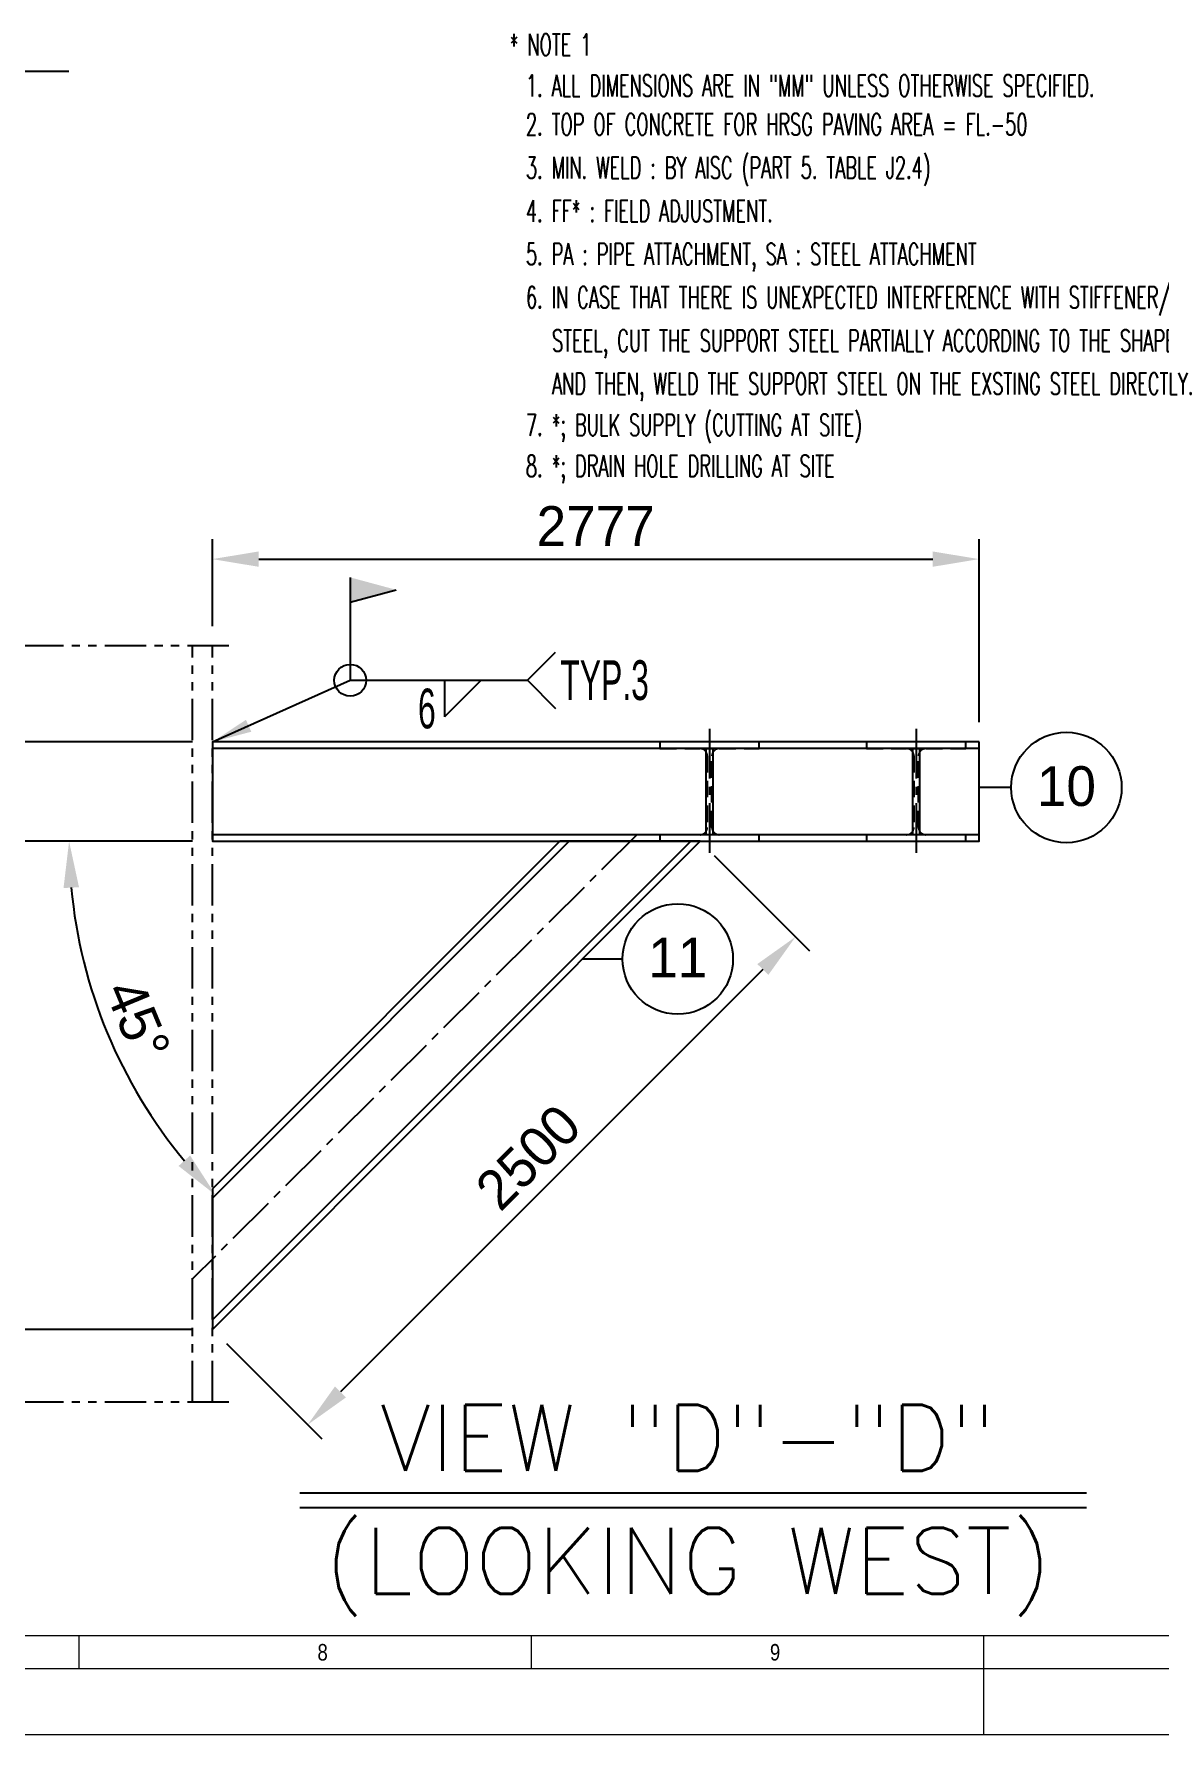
# Model space of a CAD drawing. Header units: millimetres. Extents: x 0 to 4222, y 0 to 2966.
# Drawn here: x 2433 to 3283, y 0 to 1285 of the extents above; entities that cross this region are included whole.
import ezdxf
from ezdxf.enums import TextEntityAlignment as Align

# ---------------------------------------------------------------- set-up
doc = ezdxf.new("R2010")
doc.units = ezdxf.units.MM
doc.header["$LTSCALE"] = 50
for name, pattern in [('CENTER2', [1.125, 0.75, -0.125, 0.125, -0.125]), ('HIDDEN', [0.375, 0.25, -0.125]), ('PHANTOM2', [1.25, 0.625, -0.125, 0.125, -0.125, 0.125, -0.125])]:
    doc.linetypes.add(name, pattern=pattern)
for name, color, linetype in [('1. continuous', 3, 'Continuous'), ('2. Hidden', 2, 'HIDDEN'), ('3. phantom', 6, 'PHANTOM2'), ('5. text', 2, 'Continuous'), ('7. center', 1, 'CENTER2'), ('dimension', 7, 'Continuous'), ('text', 2, 'Continuous')]:
    doc.layers.add(name, color=color, linetype=linetype)
for name, color, linetype, lineweight in [('4', 4, 'Continuous', 9), ('G-ANNO-BRDR', 3, 'Continuous', 0), ('G-ANNO-TTLB', 7, 'Continuous', 0)]:
    doc.layers.add(name, color=color, linetype=linetype, lineweight=lineweight)
doc.styles.add('ROMANS', font='romans.shx', dxfattribs={"width": 0.8, "bigfont": 'whgtxt.shx'})
doc.styles.add('Style-Arial', font='ARIAL.TTF')
doc.dimstyles.new('ISO-25', dxfattribs={"dimscale": 10, "dimtxt": 3, "dimasz": 3, "dimexe": 1.5, "dimexo": 1.5, "dimgap": 1, "dimtad": 1, "dimdec": 0, "dimrnd": 0.5, "dimtxsty": 'Standard', "dimcen": 2.5, "dimclrd": 4, "dimclre": 4, "dimclrt": 2, "dimadec": 0, "dimazin": 0, "dimtfac": 1, "dimtdec": 0, "dimtmove": 0, "dimatfit": 3, "dimfxl": 1, "dimarcsym": 0})
doc.dimstyles.get("Standard").update_dxf_attribs({"dimtxt": 0.18, "dimasz": 0.18, "dimexe": 0.18, "dimexo": 0.0625, "dimgap": 0.09, "dimtad": 0, "dimtih": 1, "dimtoh": 1, "dimdec": 4, "dimzin": 0, "dimdsep": 46, "dimtxsty": 'Standard', "dimcen": 0.09, "dimadec": 0, "dimazin": 0, "dimtfac": 1, "dimtdec": 4, "dimtofl": 0, "dimtmove": 0, "dimatfit": 3, "dimfxl": 1, "dimtolj": 1, "dimtzin": 0, "dimarcsym": 0})

# ---------------------------------------------------------------- blocks, each defined once
blk = doc.blocks.new('*D15')
at = {"color": 4, "lineweight": -2}
for p, q in [((2376.5, 784.9), (2376.5, 819.9)), ((2552.5, 749.9), (2361.5, 749.9)), ((2376.5, 749.9), (2376.5, 674.9)), ((2552.5, 674.9), (2361.5, 674.9)), ((2376.5, 639.9), (2376.5, 604.9))]:
    blk.add_line(p, q, dxfattribs=at)
at = {"color": 4}
for points in [[(2370.7, 784.9), (2382.3, 784.9), (2376.5, 749.9)], [(2370.7, 639.9), (2382.3, 639.9), (2376.5, 674.9)]]:
    blk.add_solid(points, dxfattribs=at)
at = {"layer": 'Defpoints', "color": 0}
for p in [(2567.5, 749.9), (2376.5, 674.9), (2567.5, 674.9)]:
    blk.add_point(p, dxfattribs=at)
at = {"color": 2, "insert": (2351.5, 712.4), "char_height": 30, "attachment_point": 5, "rotation": 90}
blk.add_mtext('150', dxfattribs=at)
blk = doc.blocks.new('*D16')
at = {"color": 4, "lineweight": -2}
for p, q in [((2376.5, 639.9), (2376.5, 341.3)), ((2552.5, 306.3), (2361.5, 306.3))]:
    blk.add_line(p, q, dxfattribs=at)
at = {"color": 4}
for points in [[(2370.7, 639.9), (2382.3, 639.9), (2376.5, 674.9)], [(2370.7, 341.3), (2382.3, 341.3), (2376.5, 306.3)]]:
    blk.add_solid(points, dxfattribs=at)
at = {"layer": 'Defpoints', "color": 0}
for p in [(2376.5, 674.9), (2376.5, 306.3), (2567.5, 306.3)]:
    blk.add_point(p, dxfattribs=at)
at = {"color": 2, "insert": (2351.5, 490.6), "char_height": 30, "attachment_point": 5, "rotation": 90}
blk.add_mtext('1768', dxfattribs=at)
blk = doc.blocks.new('*D17')
at = {"color": 4, "lineweight": -2}
for p, q in [((2946.6, 664.2), (3018.6, 592.2)), ((2983.3, 578.1), (2664.2, 259.1)), ((2578.1, 295.7), (2650.1, 223.7))]:
    blk.add_line(p, q, dxfattribs=at)
at = {"color": 4}
for points in [[(2979.1, 582.2), (2987.4, 574), (3008, 602.8)], [(2660.1, 263.2), (2668.4, 254.9), (2639.5, 234.3)]]:
    blk.add_solid(points, dxfattribs=at)
at = {"layer": 'Defpoints', "color": 0}
for p in [(2936, 674.9), (2567.5, 306.3), (2639.5, 234.3)]:
    blk.add_point(p, dxfattribs=at)
at = {"color": 2, "insert": (2806.1, 436.3), "char_height": 30, "attachment_point": 5, "rotation": 45}
blk.add_mtext('2500', dxfattribs=at)
blk = doc.blocks.new('*D18')
at = {"color": 4, "lineweight": -2}
blk.add_line((2552.5, 674.9), (2444.3, 674.9), dxfattribs=at)
blk.add_arc((2837, 674.9), 377.7, 185.3112, 219.6888, dxfattribs=at)
at = {"color": 4}
for points in [[(2455.1, 639.6), (2466.8, 640.2), (2459.3, 674.9)], [(2550.7, 437.6), (2542, 429.7), (2569.9, 407.8)]]:
    blk.add_solid(points, dxfattribs=at)
at = {"layer": 'Defpoints', "color": 0}
for p in [(2567.5, 674.9), (2837, 674.9), (3146.5, 674.9), (2472.2, 577.1), (2567.5, 405.3)]:
    blk.add_point(p, dxfattribs=at)
at = {"color": 2, "insert": (2511.2, 539.9), "char_height": 30, "attachment_point": 5, "rotation": 292.5}
blk.add_mtext('45°', dxfattribs=at)
blk = doc.blocks.new('*D28')
at = {"color": 4, "lineweight": -2}
for p, q in [((2567.5, 837.4), (2567.5, 903)), ((3146.5, 764.9), (3146.5, 903)), ((2602.5, 888), (3111.5, 888))]:
    blk.add_line(p, q, dxfattribs=at)
at = {"color": 4}
for points in [[(2602.5, 893.8), (2602.5, 882.2), (2567.5, 888)], [(3111.5, 893.8), (3111.5, 882.2), (3146.5, 888)]]:
    blk.add_solid(points, dxfattribs=at)
at = {"layer": 'Defpoints', "color": 0}
for p in [(3146.5, 888), (2567.5, 822.4), (3146.5, 749.9)]:
    blk.add_point(p, dxfattribs=at)
at = {"color": 2, "insert": (2857, 913), "char_height": 30, "attachment_point": 5}
blk.add_mtext('2777', dxfattribs=at)

msp = doc.modelspace()

# ---------------------------------------------------------------- linework, layer by layer
for p, q in [((3170.9, 715.5), (3146.5, 715.5)), ((2877.3, 586), (2847.2, 586))]:
    msp.add_line(p, q)
at = {"layer": '1. continuous'}
for p, q in [((3146.5, 744.9), (2567.5, 744.9)), ((2940.5, 679.9), (2940.5, 744.9)), ((2940.5, 744.9), (2945.5, 744.9)), ((2945.5, 744.9), (2945.5, 679.9)), ((3096.5, 679.9), (3096.5, 744.9)), ((3096.5, 744.9), (3101.5, 744.9)), ((3101.5, 744.9), (3101.5, 679.9)), ((3146.5, 679.9), (2567.5, 679.9)), ((2829.9, 674.9), (2567.5, 412.4)), ((2837, 674.9), (2567.5, 405.3)), ((2928.9, 674.9), (2567.5, 313.4)), ((2567.5, 306.3), (2936, 674.9)), ((2936, 674.9), (2829.9, 674.9)), ((2945.5, 679.9), (2940.5, 679.9)), ((3014.2, 674.9), (3071.9, 674.9)), ((3101.5, 679.9), (3096.5, 679.9)), ((2567.5, 412.4), (2567.5, 306.3))]:
    msp.add_line(p, q, dxfattribs=at)
msp.add_lwpolyline([(3146.5, 749.9), (2567.5, 749.9), (2567.5, 674.9), (3146.5, 674.9)], close=True, dxfattribs=at)
at = {"layer": '2. Hidden'}
for points in [[(2905.5, 674.9), (2980.5, 674.9), (2980.5, 679.9), (2950.3, 679.9, -0.414214), (2944.8, 685.4), (2944.8, 739.4, -0.414214), (2950.3, 744.9), (2980.5, 744.9), (2980.5, 749.9), (2905.5, 749.9), (2905.5, 744.9), (2935.8, 744.9, -0.414214), (2941.3, 739.4), (2941.3, 685.4, -0.414214), (2935.8, 679.9), (2905.5, 679.9)], [(3061.5, 674.9), (3136.5, 674.9), (3136.5, 679.9), (3106.3, 679.9, -0.414214), (3100.8, 685.4), (3100.8, 739.4, -0.414214), (3106.3, 744.9), (3136.5, 744.9), (3136.5, 749.9), (3061.5, 749.9), (3061.5, 744.9), (3091.8, 744.9, -0.414214), (3097.3, 739.4), (3097.3, 685.4, -0.414214), (3091.8, 679.9), (3061.5, 679.9)]]:
    msp.add_lwpolyline(points, format="xyb", close=True, dxfattribs=at)
at = {"layer": '3. phantom'}
for p, q in [((2580, 822.4), (2267.5, 822.4)), ((2552.5, 251.3), (2552.5, 822.4)), ((2567.5, 251.3), (2567.5, 822.4)), ((2580, 251.3), (2267.5, 251.3))]:
    msp.add_line(p, q, dxfattribs=at)
at = {"layer": '5. text'}
for p, q in [((2633.6, 182.8), (3227.6, 182.8)), ((2633.6, 171.8), (3227.6, 171.8))]:
    msp.add_line(p, q, dxfattribs=at)
at = {"layer": '5. text', "color": 7}
for centre in [(3212.5, 715.5), (2919, 586)]:
    msp.add_circle(centre, 41.7, dxfattribs=at)
at = {"layer": '7. center'}
for p, q in [((2943, 759.9), (2943, 664.9)), ((3099, 759.9), (3099, 664.9)), ((2888, 679.9), (2552.5, 344.4))]:
    msp.add_line(p, q, dxfattribs=at)
at = {"layer": 'dimension', "color": 4}
msp.add_line((2258, 1256.5), (2459, 1256.5), dxfattribs=at)
at = {"layer": 'dimension', "color": 2}
for p, q in [((2671.6, 874.2), (2671.6, 796.5)), ((2671.6, 855.5), (2706.4, 864.8)), ((2805.4, 796.5), (2826.6, 817.7)), ((2671.6, 796.5), (2805.4, 796.5)), ((2742.8, 796.5), (2742.8, 768.9)), ((2770.4, 796.5), (2742.8, 768.9)), ((2805.4, 796.5), (2826.6, 775.3))]:
    msp.add_line(p, q, dxfattribs=at)
msp.add_circle((2671.6, 796.5), 12, dxfattribs=at)
msp.add_solid([(2706.4, 864.8), (2671.6, 855.5), (2706.4, 864.8), (2671.6, 874.2)], dxfattribs=at)
at = {"layer": 'G-ANNO-BRDR', "color": 3, "lineweight": 13, "ltscale": 0.172512}
msp.add_line((4200, 0), (0, 0), dxfattribs=at)
at = {"layer": 'G-ANNO-TTLB', "color": 7, "lineweight": 13, "ltscale": 0.172512}
for p, q in [((4150.1, 74.9), (99.9, 74.9)), ((2466.6, 74.9), (2466.6, 49.9)), ((2808.3, 74.9), (2808.3, 49.9)), ((3150, 74.9), (3150, 49.9)), ((4175, 49.9), (74.9, 49.9)), ((3150, 49.9), (3150, 0))]:
    msp.add_line(p, q, dxfattribs=at)

# ---------------------------------------------------------------- texts
at = {"layer": '4', "color": 7, "style": 'Style-Arial', "width": 0.8}
for s, p in [('8', (2646.9, 56.2)), ('9', (2988.6, 56.2))]:
    msp.add_text(s, height=12.5, dxfattribs=at).set_placement(p)
at = {"layer": '5. text', "style": 'ROMANS'}
for s, p in [('VIEW "D"-"D"', (2926.6, 199.4)), ('(LOOKING WEST)', (2926.6, 106.5))]:
    msp.add_text(s, height=50, dxfattribs=at).set_placement(p, align=Align.CENTER)
at = {"layer": 'dimension', "color": 4, "width": 0.6}
msp.add_text('TYP.3', height=30, dxfattribs=at).set_placement((2830.3, 781.6))
msp.add_text('6', height=30, dxfattribs=at).set_placement((2729.5, 760.2), align=Align.CENTER)
at = {"layer": 'text', "style": 'ROMANS', "width": 0.6}
for s, height, p in [('* NOTE 1', 16.37, (2791.9, 1276.4)), ('1. ALL DIMENSIONS ARE IN "MM" UNLESS OTHERWISE SPECIFIED.', 16.368, (2804.3, 1245.6)), ('2. TOP OF CONCRETE FOR HRSG PAVING AREA = FL.-50', 16.368, (2804.3, 1216.3)), ('3. MIN. WELD : BY AISC (PART 5. TABLE J2.4)', 16.368, (2804.3, 1183.6)), ('4. FF* : FIELD ADJUSTMENT.', 16.368, (2804.3, 1150.9)), ('5. PA : PIPE ATTACHMENT, SA : STEEL ATTACHMENT', 16.368, (2804.3, 1118.3)), ('6. IN CASE THAT THERE IS UNEXPECTED INTERFERENCE WITH STIFFENER/RIB PLATE OF EXISTING ', 16.368, (2804.3, 1085.7)), ('STEEL, CUT THE SUPPORT STEEL PARTIALLY ACCORDING TO THE SHAPE OF STIFFENER/RIB PLATE, ', 16.368, (2824, 1053)), ('AND THEN, WELD THE SUPPORT STEEL ON THE EXSTING STEEL DIRECTLY.', 16.368, (2824, 1020.4)), ('7. *; BULK SUPPLY (CUTTING AT SITE)', 16.368, (2804.3, 989.4)), ('8. *; DRAIN HOLE DRILLING AT SITE', 16.368, (2804.3, 958.3))]:
    msp.add_text(s, height=height, dxfattribs=at).set_placement(p, align=Align.MIDDLE_LEFT)
at = {"layer": 'text', "color": 2}
for s, p in [('10', (3212.5, 701.6)), ('11', (2919, 572.1))]:
    msp.add_text(s, height=30, dxfattribs=at).set_placement(p, align=Align.CENTER)

# ---------------------------------------------------------------- dimensions: what is measured, and where the dimension line sits
dim = msp.add_linear_dim(base=(3146.5, 888), p1=(2567.5, 822.4), p2=(3146.5, 749.9), text='2777', dimstyle='Standard', override={"dimscale": 10, "dimtxt": 3, "dimasz": 3.5, "dimexe": 1.5, "dimexo": 1.5, "dimgap": 1, "dimtad": 1, "dimtih": 0, "dimtoh": 0, "dimdec": 0, "dimrnd": 0.5, "dimzin": 8, "dimdsep": 44, "dimcen": 2.5, "dimclrd": 4, "dimclre": 4, "dimclrt": 2, "dimtdec": 0, "dimtofl": 1, "dimtolj": 0, "dimtzin": 8, "dimarcsym": 1})
dim.commit()
dim.dimension.update_dxf_attribs({"geometry": '*D28', "text_midpoint": (2857, 913)})
dim = msp.add_linear_dim(base=(2376.5, 674.9), p1=(2567.5, 749.9), p2=(2567.5, 674.9), angle=90, text='150', dimstyle='Standard', override={"dimscale": 10, "dimtxt": 3, "dimasz": 3.5, "dimexe": 1.5, "dimexo": 1.5, "dimgap": 1, "dimtad": 1, "dimtih": 0, "dimtoh": 0, "dimdec": 0, "dimrnd": 0.5, "dimzin": 8, "dimdsep": 44, "dimcen": 2.5, "dimclrd": 4, "dimclre": 4, "dimclrt": 2, "dimtdec": 0, "dimtofl": 1, "dimtolj": 0, "dimtzin": 8, "dimarcsym": 1})
dim.commit()
dim.dimension.update_dxf_attribs({"geometry": '*D15', "text_midpoint": (2376.5, 712.4), "dimtype": 160})
dim = msp.add_linear_dim(base=(2376.5, 306.3), p1=(2376.5, 674.9), p2=(2567.5, 306.3), angle=90, text='1768', dimstyle='Standard', override={"dimscale": 10, "dimtxt": 3, "dimasz": 3.5, "dimexe": 1.5, "dimexo": 1.5, "dimgap": 1, "dimtad": 1, "dimtih": 0, "dimtoh": 0, "dimdec": 0, "dimrnd": 0.5, "dimzin": 8, "dimdsep": 44, "dimcen": 2.5, "dimclrd": 4, "dimclre": 4, "dimclrt": 2, "dimtdec": 0, "dimtofl": 1, "dimtolj": 0, "dimtzin": 8, "dimarcsym": 1})
dim.commit()
dim.dimension.update_dxf_attribs({"geometry": '*D16', "text_midpoint": (2351.5, 490.6)})
dim = msp.add_angular_dim_2l(base=(2472.2, 577.1), line1=((2837, 674.9), (2567.5, 405.3)), line2=((2567.5, 674.9), (3146.5, 674.9)), dimstyle='Standard', override={"dimscale": 10, "dimtxt": 3, "dimasz": 3.5, "dimexe": 1.5, "dimexo": 1.5, "dimgap": 1, "dimtad": 1, "dimtih": 0, "dimtoh": 0, "dimdec": 0, "dimrnd": 0.5, "dimzin": 8, "dimdsep": 44, "dimcen": 2.5, "dimclrd": 4, "dimclre": 4, "dimclrt": 2, "dimtdec": 0, "dimtofl": 1, "dimtolj": 0, "dimtzin": 8, "dimarcsym": 1})
dim.commit()
dim.dimension.update_dxf_attribs({"geometry": '*D18', "text_midpoint": (2511.2, 539.9)})
dim = msp.add_aligned_dim(p1=(2936, 674.9), p2=(2567.5, 306.3), distance=101.8, text='2500', dimstyle='Standard', override={"dimscale": 10, "dimtxt": 3, "dimasz": 3.5, "dimexe": 1.5, "dimexo": 1.5, "dimgap": 1, "dimtad": 1, "dimtih": 0, "dimtoh": 0, "dimdec": 0, "dimrnd": 0.5, "dimzin": 8, "dimdsep": 44, "dimcen": 2.5, "dimclrd": 4, "dimclre": 4, "dimclrt": 2, "dimtdec": 0, "dimtofl": 1, "dimtolj": 0, "dimtzin": 8, "dimarcsym": 1})
dim.commit()
dim.dimension.update_dxf_attribs({"geometry": '*D17', "text_midpoint": (2806.1, 436.3)})

# ---------------------------------------------------------------- leaders
at = {"layer": '5. text'}
msp.add_leader([(2567.5, 749.9), (2671.6, 796.5)], dimstyle='ISO-25', override={"dimgap": 1, "dimtad": 0, "dimclrd": 2}, dxfattribs=at)

doc.saveas('drawing.dxf')
